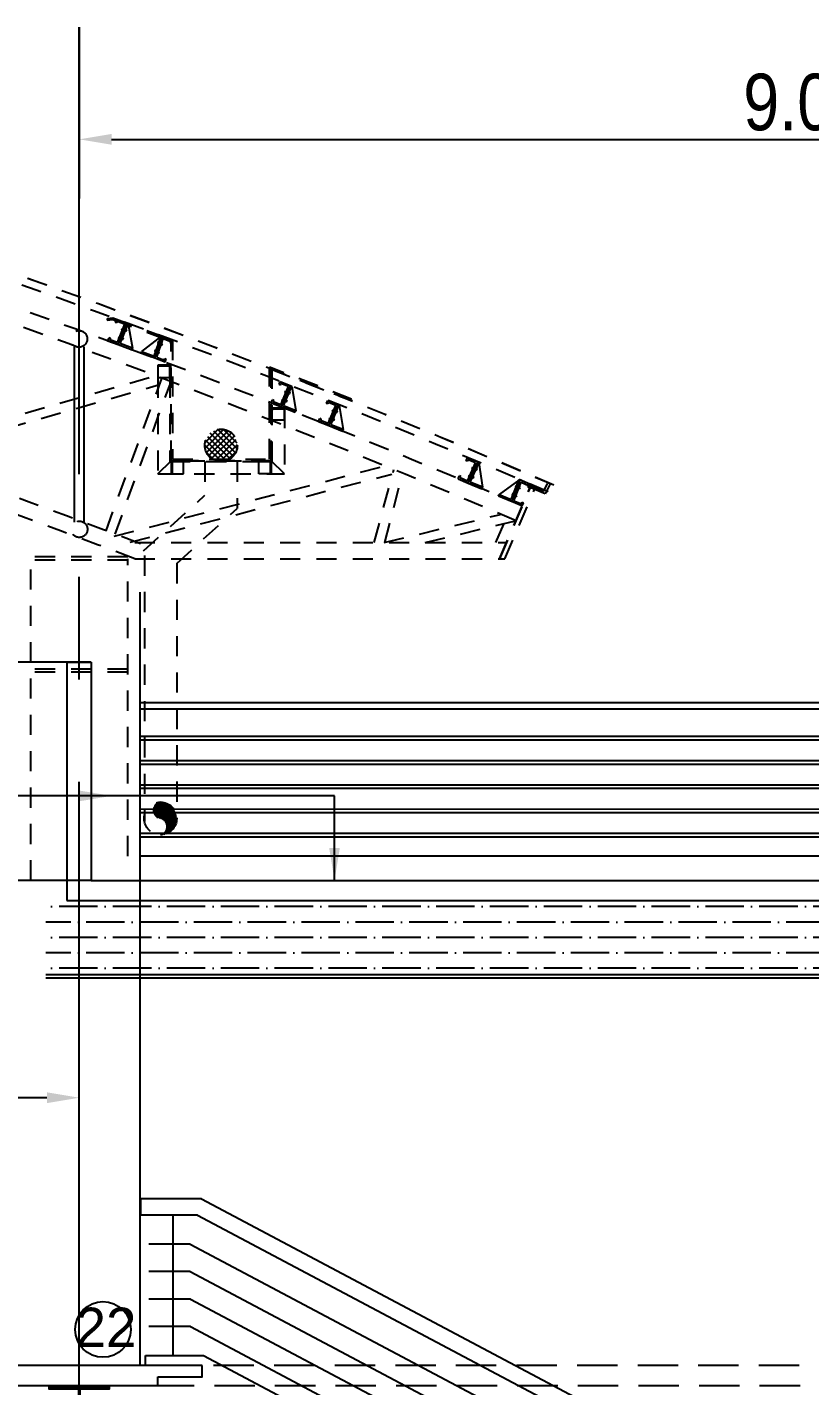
# Model space of a CAD drawing. Header units: millimetres. Extents: x 2148 to 2681, y 758 to 986.
# Drawn here: x 2460.34 to 2465.18, y 874.74 to 883.15 of the extents above; entities that cross this region are included whole.
import ezdxf

# ---------------------------------------------------------------- set-up
doc = ezdxf.new("R2010")
doc.units = ezdxf.units.MM
for name, pattern in [('27-A-2-106-CD$1$HIDDEN', [0.375, 0.25, -0.125]), ('27-A-2008-DD$0$a1-14 lvl 14-36$0$xa-fp_t1_l14-36$0$HIDDEN', [0.375, 0.25, -0.125]), ('CENTER2', [28.575, 19.05, -3.175, 3.175, -3.175]), ('PHANTOMX2', [5, 2.5, -0.5, 0.5, -0.5, 0.5, -0.5])]:
    doc.linetypes.add(name, pattern=pattern)
for name, color, linetype in [('0.2', 10, 'Continuous'), ('4CO', 4, 'Continuous'), ('A-DETAILS', 1, 'Continuous'), ('A-FLOR-STRS', 1, 'Continuous'), ('A-Stairs', 1, 'Continuous'), ('A-Wall', 4, 'Continuous'), ('cladding', 2, 'Continuous'), ('D', 1, 'Continuous'), ('ELAYOUT', 4, 'Continuous'), ('grid', 241, 'PHANTOMX2'), ('hacht', 8, 'Continuous'), ('HATCH', 8, 'Continuous'), ('S_GRID LINES', 252, 'Continuous'), ('TLBLK', 7, 'Continuous'), ('wall', 4, 'Continuous')]:
    doc.layers.add(name, color=color, linetype=linetype)
doc.styles.add('ARIALNW', font='ARIALN.TTF')
doc.styles.add('SWISS', font='swissl.ttf')
doc.dimstyles.new('DIM 100', dxfattribs={"dimtxt": 0.2, "dimasz": 0.2, "dimexe": 0.1, "dimexo": 0, "dimgap": 0.05, "dimtad": 1, "dimzin": 0, "dimdsep": 46, "dimtxsty": 'ARIALNW', "dimcen": 0.09, "dimclrd": 6, "dimclre": 6, "dimclrt": 13, "dimadec": 0, "dimazin": 0, "dimtfac": 1, "dimtofl": 0, "dimtmove": 2, "dimatfit": 3, "dimfxl": 1, "dimtolj": 1, "dimtzin": 0, "dimarcsym": 0})
pattern_1 = [(180, (-127.55042, 179.90836), (-0.1666875, -0.09525), [0.238125, -0.047625, 0, -0.047625])]
pattern_2 = [(45, (161936.1937335, 6350.6992733), (-0.00353553390593, 0.00353553390593), [])]
pattern_3 = [(135, (-157013.118837, 6350.6992733), (0.00353553390593, 0.00353553390593), [])]

# ---------------------------------------------------------------- blocks, each defined once
blk = doc.blocks.new('*D2651')
at = {"layer": 'Defpoints', "color": 0, "linetype": 'ByBlock', "ltscale": 0.5, "transparency": 16777216}
for p in [(2469.6598, 882.4587), (2460.6598, 882.134), (2469.6598, 881.7589)]:
    blk.add_point(p, dxfattribs=at)
at = {"layer": 'ELAYOUT', "color": 6, "linetype": 'ByBlock', "lineweight": -2, "ltscale": 0.5, "transparency": 16777216}
for p, q in [((2460.6598, 882.134), (2460.6598, 882.5587)), ((2469.6598, 881.7589), (2469.6598, 882.5587)), ((2460.8598, 882.4587), (2469.4598, 882.4587))]:
    blk.add_line(p, q, dxfattribs=at)
at = {"layer": 'ELAYOUT', "color": 6, "linetype": 'ByBlock', "ltscale": 0.5, "transparency": 16777216}
for points in [[(2460.8598, 882.4921), (2460.8598, 882.4254), (2460.6598, 882.4587)], [(2469.4598, 882.4921), (2469.4598, 882.4254), (2469.6598, 882.4587)]]:
    blk.add_solid(points, dxfattribs=at)
at = {"layer": 'ELAYOUT', "color": 13, "linetype": 'ByBlock', "ltscale": 0.5, "transparency": 16777216, "insert": (2465.1598, 882.6874), "char_height": 0.35, "attachment_point": 5, "style": 'ARIALNW'}
blk.add_mtext('\\A1;9.00', dxfattribs=at)
blk = doc.blocks.new('*D2654')
at = {"layer": 'A-Wall', "color": 6, "linetype": 'ByBlock', "lineweight": -2, "transparency": 16777216}
for p, q in [((2458.6598, 874.8695), (2458.6598, 876.6276)), ((2460.6598, 875.9007), (2460.6598, 876.6276)), ((2460.4598, 876.5276), (2458.8598, 876.5276))]:
    blk.add_line(p, q, dxfattribs=at)
at = {"layer": 'A-Wall', "color": 6, "transparency": 16777216}
for points in [[(2458.8598, 876.5609), (2458.8598, 876.4942), (2458.6598, 876.5276)], [(2460.4598, 876.5609), (2460.4598, 876.4942), (2460.6598, 876.5276)]]:
    blk.add_solid(points, dxfattribs=at)
at = {"layer": 'Defpoints', "color": 0, "transparency": 16777216}
for p in [(2458.6598, 876.5276), (2460.6598, 875.9007, 0), (2458.6598, 874.8695, 0)]:
    blk.add_point(p, dxfattribs=at)
at = {"layer": 'A-Wall', "color": 13, "transparency": 16777216, "insert": (2459.6598, 876.6797), "char_height": 0.2, "attachment_point": 5, "style": 'ARIALNW'}
blk.add_mtext('\\A1;2.00', dxfattribs=at)
blk = doc.blocks.new('*D2659')
at = {"layer": 'A-Wall', "color": 6, "linetype": 'ByBlock', "lineweight": -2, "transparency": 16777216}
for p, q in [((2460.7332, 879.2225), (2459.5864, 879.2225)), ((2459.6864, 878.0725), (2459.6864, 879.0225)), ((2460.7332, 877.8725), (2459.5864, 877.8725))]:
    blk.add_line(p, q, dxfattribs=at)
at = {"layer": 'A-Wall', "color": 6, "transparency": 16777216}
for points in [[(2459.6531, 879.0225), (2459.7197, 879.0225), (2459.6864, 879.2225)], [(2459.6531, 878.0725), (2459.7197, 878.0725), (2459.6864, 877.8725)]]:
    blk.add_solid(points, dxfattribs=at)
at = {"layer": 'Defpoints', "color": 0, "transparency": 16777216}
for p in [(2459.6864, 879.2225), (2460.7332, 879.2225, 0), (2460.7332, 877.8725, 0)]:
    blk.add_point(p, dxfattribs=at)
at = {"layer": 'A-Wall', "color": 13, "transparency": 16777216, "insert": (2459.5343, 878.5475), "char_height": 0.2, "attachment_point": 5, "rotation": 90, "style": 'ARIALNW'}
blk.add_mtext('\\A1;1.35', dxfattribs=at)
blk = doc.blocks.new('PURLINS')
at = {"color": 0, "extrusion": (-2.00941e-08, -4.28926e-08, 1)}
for p, q in [((-79735.5708, -2735.62, 0), (-79735.5442, -2735.5593, 0)), ((-79735.5688, -2735.6265, 0), (-79735.5402, -2735.5612, 0)), ((-79735.5628, -2735.6238, 0), (-79735.538, -2735.5677, 0)), ((-79735.5462, -2735.5639, 0), (-79735.5422, -2735.5658, 0)), ((-79735.538, -2735.5677, 0), (-79735.5154, -2735.5783, 0)), ((-79735.5175, -2735.5828, 0), (-79735.5134, -2735.5847, 0)), ((-79735.61, -2735.6072, 0), (-79735.6081, -2735.6027, 0)), ((-79735.5688, -2735.6265, 0), (-79735.61, -2735.6072, 0)), ((-79735.6081, -2735.6027, 0), (-79735.5708, -2735.62, 0)), ((-79735.5728, -2735.6246, 0), (-79735.5728, -2735.6246, 0)), ((-79735.538, -2735.6409, 0), (-79735.5688, -2735.6265, 0)), ((-79735.5628, -2735.6238, 0), (-79735.5401, -2735.6344, 0)), ((-79735.5381, -2735.6298, 0), (-79735.534, -2735.6317, 0)), ((-79735.5381, -2735.6298, 0), (-79735.5381, -2735.6298, 0))]:
    blk.add_line(p, q, dxfattribs=at)
at = {"extrusion": (-2.00941e-08, -4.28926e-08, 1)}
for p, q in [((-79735.5175, -2735.5828, 0), (-79735.5154, -2735.5783, 0)), ((-79735.517, -2735.5819, 0), (-79735.5154, -2735.5783, 0)), ((-79735.5134, -2735.5847, 0), (-79735.5094, -2735.5756, 0)), ((-79735.5401, -2735.6344, 0), (-79735.5381, -2735.6298, 0)), ((-79735.5401, -2735.6344, 0), (-79735.5381, -2735.6298, 0)), ((-79735.5387, -2735.6312, 0), (-79735.5381, -2735.6298, 0)), ((-79735.538, -2735.6409, 0), (-79735.536, -2735.6363, 0)), ((-79735.5363, -2735.6369, 0), (-79735.534, -2735.6317, 0)), ((-79735.5362, -2735.6367, 0), (-79735.534, -2735.6317, 0))]:
    blk.add_line(p, q, dxfattribs=at)
at = {"layer": 'HATCH', "ltscale": 0.5, "extrusion": (-2.00941e-08, -4.28926e-08, 1)}
blk.add_line((-79735.5448, -2735.5605, 0), (-79735.6081, -2735.6027, 0), dxfattribs=at)
at = {"layer": 'HATCH', "ltscale": 0.5, "extrusion": (-2.00941e-08, -4.28926e-08, 1), "elevation": 0.0017}
for points in [[(-79735.542, -2735.5834), (-79735.554, -2735.5768), (-79735.5561, -2735.5807), (-79735.5441, -2735.5872)], [(-79735.5533, -2735.6077), (-79735.5653, -2735.6011), (-79735.5674, -2735.6049), (-79735.5554, -2735.6115)]]:
    blk.add_lwpolyline(points, close=True, dxfattribs=at)
at = {"layer": 'wall', "color": 0, "extrusion": (-2.00941e-08, -4.28926e-08, 1)}
blk.add_line((-79735.5094, -2735.5756, 0), (-79735.5442, -2735.5593, 0), dxfattribs=at)

msp = doc.modelspace()

# ---------------------------------------------------------------- hatches: boundary and pattern name
at = {"layer": 'D', "linetype": '27-A-2008-DD$0$a1-14 lvl 14-36$0$xa-fp_t1_l14-36$0$HIDDEN', "ltscale": 0.5}
h = msp.add_hatch(dxfattribs=at)
h.set_pattern_fill('ANSI31', color=8, scale=0.04, style=0)
h.set_pattern_definition(pattern_2)
edge = h.paths.add_edge_path()
edge.add_line((2461.2270889, 881.0605798), (2461.1464642, 881.0605798))
edge.add_line((2461.1464642, 881.0605798), (2461.1464642, 881.0545798))
edge.add_line((2461.1464642, 881.0545798), (2461.2159769, 881.0545798))
edge.add_ellipse((2461.2143451, 881.0479507), major_axis=(-0.0048274, 0.0048274), ratio=0.999999999, start_angle=216.04581791, end_angle=301.1707472, ccw=False)
edge.add_line((2461.2210889, 881.0468882), (2461.2210889, 880.9839557))
edge.add_line((2461.2210889, 880.9839557), (2461.2270889, 880.9839557))
edge.add_line((2461.2270889, 880.9839557), (2461.2270889, 881.0605798))
h = msp.add_hatch(dxfattribs=at)
h.set_pattern_fill('ANSI31', color=8, scale=0.04, style=0)
h.set_pattern_definition([(135, (-157013.1184796, 6350.435728), (0.00353553390593, 0.00353553390593), [])])
edge = h.paths.add_edge_path()
edge.add_line((2461.9248032, 880.7970345), (2461.9248032, 880.7910345))
edge.add_line((2461.9248032, 880.7910345), (2461.859277, 880.7910345))
edge.add_ellipse((2461.8609088, 880.7844054), major_axis=(0.0048274, 0.0048274), ratio=0.999999998, start_angle=58.82925308, end_angle=143.95418201)
edge.add_line((2461.8541651, 880.7833429), (2461.8541651, 880.7204104))
edge.add_line((2461.8541651, 880.7204104), (2461.8481651, 880.7204104))
edge.add_line((2461.8481651, 880.7204104), (2461.8481651, 880.7970345))
edge.add_line((2461.8481651, 880.7970345), (2461.9248032, 880.7970345))
h = msp.add_hatch(dxfattribs=at)
h.set_pattern_fill('ANSI37', color=8, scale=0.2, style=0)
h.set_pattern_definition([(45, (161936.193734, 6350.699273), (-0.0176776695297, 0.0176776695297), []), (135, (161936.193734, 6350.699273), (-0.0176776695297, -0.0176776695297), [])])
edge = h.paths.add_edge_path()
edge.add_arc((2461.5374482, 880.5648836), 0.1008685, 0, 360)
h = msp.add_hatch(dxfattribs=at)
h.set_pattern_fill('ANSI31', color=8, scale=0.04, style=0)
h.set_pattern_definition(pattern_2)
edge = h.paths.add_edge_path()
edge.add_line((2461.3044316, 880.4700152), (2461.2278075, 880.4700152))
edge.add_line((2461.2278075, 880.4700152), (2461.2278075, 880.4640152))
edge.add_line((2461.2278075, 880.4640152), (2461.239374, 880.4640152))
edge.add_ellipse((2461.2404366, 880.4572714), major_axis=(-0.0048274, 0.0048274), ratio=1, start_angle=306.04581954, end_angle=323.95418046, ccw=False)
edge.add_line((2461.2414991, 880.4640152), (2461.3044316, 880.4640152))
edge.add_line((2461.3044316, 880.4640152), (2461.3044316, 880.4700152))
h = msp.add_hatch(dxfattribs=at)
h.set_pattern_fill('ANSI31', color=8, scale=0.04, style=0)
h.set_pattern_definition(pattern_2)
edge = h.paths.add_edge_path()
edge.add_ellipse((2461.2404366, 880.4572714), major_axis=(-0.0048274, 0.0048274), ratio=0.999999996, start_angle=-36.04581941, end_angle=31.17074722, ccw=False)
edge.add_line((2461.239374, 880.4640152), (2461.2278075, 880.4640152))
edge.add_line((2461.2278075, 880.4640152), (2461.2278075, 880.3893905))
edge.add_line((2461.2278075, 880.3893905), (2461.2338075, 880.3893905))
edge.add_line((2461.2338075, 880.3893905), (2461.2338075, 880.4589033))
h = msp.add_hatch(dxfattribs=at)
h.set_pattern_fill('ANSI31', color=8, scale=0.04, style=0)
h.set_pattern_definition(pattern_3)
edge = h.paths.add_edge_path()
edge.add_line((2461.7704647, 880.4700152), (2461.8470889, 880.4700152))
edge.add_line((2461.8470889, 880.4700152), (2461.8470889, 880.4640152))
edge.add_line((2461.8470889, 880.4640152), (2461.8355224, 880.4640152))
edge.add_ellipse((2461.8344598, 880.4572714), major_axis=(0.0048274, 0.0048274), ratio=1, start_angle=36.04581954, end_angle=53.95418046)
edge.add_line((2461.8333972, 880.4640152), (2461.7704647, 880.4640152))
edge.add_line((2461.7704647, 880.4640152), (2461.7704647, 880.4700152))
h = msp.add_hatch(dxfattribs=at)
h.set_pattern_fill('ANSI31', color=8, scale=0.04, style=0)
h.set_pattern_definition([(45, (161936.814466, 6350.1083507), (-0.00353553390593, 0.00353553390593), [])])
edge = h.paths.add_edge_path()
edge.add_line((2461.7711834, 880.4696572), (2461.7711834, 880.4636572))
edge.add_line((2461.7711834, 880.4636572), (2461.8367096, 880.4636572))
edge.add_ellipse((2461.8350778, 880.4570281), major_axis=(-0.0048274, 0.0048274), ratio=0.999999998, start_angle=216.04581799, end_angle=301.17074692, ccw=False)
edge.add_line((2461.8418215, 880.4559655), (2461.8418215, 880.393033))
edge.add_line((2461.8418215, 880.393033), (2461.8478215, 880.393033))
edge.add_line((2461.8478215, 880.393033), (2461.8478215, 880.4696572))
edge.add_line((2461.8478215, 880.4696572), (2461.7711834, 880.4696572))
h = msp.add_hatch(dxfattribs=at)
h.set_pattern_fill('ANSI31', color=8, scale=0.04, style=0)
h.set_pattern_definition(pattern_3)
edge = h.paths.add_edge_path()
edge.add_ellipse((2461.8344598, 880.4572714), major_axis=(0.0048274, 0.0048274), ratio=0.999999996, start_angle=328.82925278, end_angle=396.04581941)
edge.add_line((2461.8355224, 880.4640152), (2461.8470889, 880.4640152))
edge.add_line((2461.8470889, 880.4640152), (2461.8470889, 880.3893905))
edge.add_line((2461.8470889, 880.3893905), (2461.8410889, 880.3893905))
edge.add_line((2461.8410889, 880.3893905), (2461.8410889, 880.4589033))
h = msp.add_hatch(dxfattribs=at)
h.set_pattern_fill('ANSI31', color=8, scale=0.04, style=0)
h.set_pattern_definition([(45, (161936.0995793, 6350.0942823), (-0.00353553390593, 0.00353553390593), [])])
h.paths.add_polyline_path([(2461.1621407, 878.1548483, 0.414213562), (2461.2630092, 878.2557168, 0.414213562), (2461.1621407, 878.3565853, 0.84009453), (2461.1619638, 878.2557477, -0.840094525)])
at = {"layer": 'hacht'}
h = msp.add_hatch(dxfattribs=at)
h.set_pattern_fill('ANSI36', color=256, scale=0.03, angle=135, style=0)
h.set_pattern_definition(pattern_1)
h.paths.add_polyline_path([(2462.0088936, 877.2895064), (2463.7759565, 877.2895064), (2463.7759565, 877.7474821), (2462.0088936, 877.7474821)])
h.paths.add_polyline_path([(2461.3374281, 877.2895064), (2462.0088936, 877.2895064), (2462.0088936, 877.7474821), (2461.3374281, 877.7474821)])
h.paths.add_polyline_path([(2460.5123827, 877.2895064), (2461.3374281, 877.2895064), (2461.3374281, 877.7474821), (2460.5123827, 877.7474821)])
h.paths.add_polyline_path([(2460.4530643, 877.2895064), (2460.5123827, 877.2895064), (2460.5123827, 877.7474821), (2460.4582205, 877.7474821), (2460.4582205, 877.697482), (2460.4530643, 877.697482)])
h = msp.add_hatch(dxfattribs=at)
h.set_pattern_fill('ANSI36', color=256, scale=0.03, angle=135, style=0)
h.set_pattern_definition(pattern_1)
h.paths.add_polyline_path([(2463.7759565, 877.2895064), (2469.5740267, 877.2895064), (2469.5740267, 877.7474821), (2463.7759565, 877.7474821)])
at = {"layer": 'HATCH', "ltscale": 0.5}
h = msp.add_hatch(dxfattribs=at)
h.set_pattern_fill('ANSI31', color=256, scale=0.018605, style=0)
h.set_pattern_definition([(45, (150821.4462764, 5988.4387983), (-0.00164446852256, 0.00164446852256), [])])
edge = h.paths.add_edge_path()
edge.add_line((2460.8477682, 874.1828678), (2460.6723089, 874.1828678))
edge.add_arc((2460.6723089, 874.1901233), 0.0072555, 174.09726711, 269.99999997, ccw=False)
edge.add_line((2460.6650919, 874.1908694), (2460.6650919, 874.7178998))
edge.add_arc((2460.6723089, 874.718646), 0.0072555, 89.63455464, 185.90273283, ccw=False)
edge.add_line((2460.6723552, 874.7259013), (2460.8477682, 874.7259013))
edge.add_line((2460.8477682, 874.7259013), (2460.8477682, 874.7445063))
edge.add_line((2460.8477682, 874.7445063), (2460.4717547, 874.7445063))
edge.add_line((2460.4717547, 874.7445063), (2460.4717547, 874.7259013))
edge.add_line((2460.4717547, 874.7259013), (2460.6466575, 874.7259013))
edge.add_arc((2460.6467037, 874.718646), 0.0072555, -4.29209345, 90.36544517, ccw=False)
edge.add_line((2460.6539388, 874.718103), (2460.6539388, 874.1906663))
edge.add_arc((2460.6467037, 874.1901233), 0.0072555, -89.99999978, 4.2920935, ccw=False)
edge.add_line((2460.6467037, 874.1828678), (2460.4717547, 874.1828678))
edge.add_line((2460.4717547, 874.1828678), (2460.4717547, 874.1642628))
edge.add_line((2460.4717547, 874.1642628), (2460.8477682, 874.1642628))
edge.add_line((2460.8477682, 874.1642628), (2460.8477682, 874.1828678))

# ---------------------------------------------------------------- linework, layer by layer
at = {"ltscale": 0.5}
for p, q in [((2461.4162903, 875.9013963, 0), (2461.0400885, 875.9013963, -0.0000001)), ((2461.0400885, 875.8013963, 0), (2461.0400885, 875.9013963, -0.0000001)), ((2461.4162903, 875.9013963, 0), (2464.7168495, 874.1510997, 0)), ((2461.3914157, 875.8013963, 0), (2461.0400885, 875.8013963, 0)), ((2461.2385176, 875.8026768, 0), (2461.2385176, 874.9326768, 0)), ((2461.3914157, 875.8013963, 0), (2464.6919749, 874.0510997, 0)), ((2461.3466415, 875.6213963, 0), (2461.0900885, 875.6213963, 0)), ((2461.3466415, 875.6213963, 0), (2464.6472008, 873.8710997, 0)), ((2461.347044, 875.4513963, 0), (2461.0900885, 875.4513963, 0)), ((2461.347044, 875.4513963, 0), (2464.6476032, 873.7010997, 0)), ((2461.3474465, 875.2813963, 0), (2461.0900885, 875.2813963, 0)), ((2461.3474465, 875.2813963, 0), (2464.6480057, 873.5310997, 0)), ((2461.347849, 875.1113963, 0), (2461.0900885, 875.1113963, 0)), ((2461.347849, 875.1113963, 0), (2464.6484082, 873.3610997, 0)), ((2461.347849, 875.1113963, 0), (2464.6484082, 873.3610997, 0))]:
    msp.add_line(p, q, dxfattribs=at)
at = {"layer": '0.2', "ltscale": 0.5}
msp.add_circle((2460.8065285, 875.0933702, -0.0000001), 0.172101, dxfattribs=at)
at = {"layer": '4CO', "ltscale": 0.5}
for p, q in [((2461.0696294, 874.9326768, 0), (2461.4287275, 874.9326768, 0)), ((2461.4287275, 874.9326768, 0), (2464.4862903, 873.3112421, 0))]:
    msp.add_line(p, q, dxfattribs=at)
at = {"layer": 'A-DETAILS'}
msp.add_line((2461.0347615, 879.6569421, 0), (2461.0347615, 874.8695063, 0), dxfattribs=at)
at = {"layer": 'A-FLOR-STRS', "color": 8, "linetype": '27-A-2-106-CD$1$HIDDEN'}
for p, q in [((2466.6161973, 874.8695064, 0), (2461.4196294, 874.8695063, -0.0000001)), ((2466.6211973, 874.7445064, 0), (2461.1460354, 874.7445063, 0))]:
    msp.add_line(p, q, dxfattribs=at)
at = {"layer": 'A-Stairs'}
for p, q in [((2461.0347615, 878.9732797, 0), (2465.5291523, 878.9734393, 0)), ((2461.0347615, 878.9332797, 0), (2465.5291523, 878.9334396, 0)), ((2461.0347615, 878.7643011, 0), (2465.5291523, 878.7644611, 0)), ((2461.0347615, 878.7422583, 0), (2465.5291523, 878.7424183, 0)), ((2461.0347615, 878.6143011, 0), (2465.5291523, 878.6144611, 0)), ((2461.0347615, 878.5922583, 0), (2465.5291523, 878.5924183, 0)), ((2461.0347615, 878.4643011, 0), (2465.5291523, 878.4644611, 0)), ((2461.0347615, 878.4422583, 0), (2465.5291523, 878.4424183, 0)), ((2461.0347615, 878.3143011, 0), (2465.5291523, 878.3144611, 0)), ((2461.0347615, 878.2922583, 0), (2465.5291523, 878.2924183, 0)), ((2461.0347615, 878.1643011, 0), (2465.5291523, 878.1644611, 0)), ((2461.0347615, 878.1422583, 0), (2465.5291523, 878.1424183, 0))]:
    msp.add_line(p, q, dxfattribs=at)
at = {"layer": 'A-Stairs', "ltscale": 10}
msp.add_line((2470.2981711, 878.0228541, 0), (2461.0347615, 878.0225178, 0), dxfattribs=at)
at = {"layer": 'A-Wall'}
for p, q in [((2461.0696294, 874.8695063, 0), (2461.0696294, 874.9326768, -0.0000001)), ((2461.4196294, 874.8695063, 0), (2458.6597615, 874.8695063, 0))]:
    msp.add_line(p, q, dxfattribs=at)
at = {"layer": 'cladding'}
for p, q in [((2460.5832027, 877.7475068, 0), (2470.4981711, 877.7478541, 0)), ((2461.1460354, 874.7445063, 0), (2458.6597615, 874.7445063, 0)), ((2461.1460354, 874.7445063, 0), (2461.1460354, 874.7995063, 0))]:
    msp.add_line(p, q, dxfattribs=at)
at = {"layer": 'cladding', "elevation": 0}
msp.add_lwpolyline([(2461.1460354, 874.7995063), (2461.4196294, 874.7995063), (2461.4196294, 874.8695063), (2461.4196294, 874.8695063)], dxfattribs=at)
at = {"layer": 'D', "color": 8, "linetype": '27-A-2008-DD$0$a1-14 lvl 14-36$0$xa-fp_t1_l14-36$0$HIDDEN', "ltscale": 0.5}
for p, q in [((2460.8317098, 881.3503807, -0.0000001), (2460.8679376, 881.3547794, -0.0000002)), ((2460.8317098, 881.3503807, -0.0000001), (2460.8328968, 881.3404514, -0.0000001)), ((2460.8328968, 881.3404514, -0.0000001), (2460.8667177, 881.3445578, -0.0000002)), ((2460.8667177, 881.3445578, -0.0000002), (2461.2345594, 881.2067795, -0.0000002)), ((2460.8679376, 881.3547794, -0.0000002), (2461.238067, 881.2161442, -0.0000002)), ((2461.2278075, 880.4700152, -0.0000002), (2461.2278075, 881.2162414, -0.0000002)), ((2461.2378075, 881.2162414, -0.0000002), (2461.2378075, 880.4800152, -0.0000002)), ((2462.3458254, 880.8508141, -0.0000002), (2461.8378075, 881.0492204, -0.0000002)), ((2461.8378075, 880.4800152, -0.0000002), (2461.8378075, 881.0492204, -0.0000002)), ((2461.8478075, 881.0367805, -0.0000002), (2462.3418268, 880.8416484, -0.0000002)), ((2461.8478075, 880.4700152, -0.0000002), (2461.8478075, 881.0367805, -0.0000002)), ((2461.8538075, 880.4640152, -0.0000002), (2461.8538075, 881.0367805, -0.0000002)), ((2459.4587273, 880.5166725, -0.0000002), (2461.1289095, 880.9950773, -0.0000002)), ((2460.8252352, 880.0365606, -0.0000002), (2461.1714849, 880.9794638, -0.0000002)), ((2460.8815577, 880.015878, -0.0000002), (2461.2278075, 880.9587812, -0.0000002)), ((2461.1464642, 880.9839557, -0.0000002), (2461.1464642, 880.3893905, -0.0000002)), ((2461.2210889, 880.9839557, -0.0000002), (2461.2210889, 880.4640152, -0.0000002)), ((2459.5588248, 880.4829314, -0.0000002), (2461.157284, 880.940792, -0.0000002)), ((2461.9291508, 880.7954922, -0.0000002), (2461.9291508, 880.3893905, -0.0000002)), ((2462.3418268, 880.8416484, -0.0000002), (2462.3458254, 880.8508141, -0.0000002)), ((2461.1464642, 880.3893905, -0.0000002), (2461.2278075, 880.4700152, -0.0000002)), ((2461.2210889, 880.4640152, -0.0000002), (2461.8538075, 880.4640152, -0.0000002)), ((2461.8478075, 880.4700152, -0.0000002), (2461.2278075, 880.4700152, -0.0000002)), ((2461.2378075, 880.4800152, -0.0000002), (2461.8378075, 880.4800152, -0.0000002)), ((2461.3129732, 880.4700152, -0.0000002), (2461.8478075, 880.4700152, -0.0000002)), ((2461.4374482, 880.4640152, -0.0000002), (2461.4374482, 880.2559729, -0.0000002)), ((2461.6374482, 880.4640152, -0.0000002), (2461.6374482, 880.1739941, -0.0000002)), ((2461.9291508, 880.3893905, -0.0000002), (2461.8478075, 880.4700152, -0.0000002)), ((2460.8764788, 880.0024365, -0.0000001), (2462.5471578, 880.4367723, -0.0000001)), ((2460.9748741, 879.9660224, -0.0000001), (2462.5950571, 880.3872305, -0.0000001)), ((2461.1464642, 880.3893905, -0.0000002), (2461.9291508, 880.3893905, -0.0000002)), ((2462.4846279, 879.9628379, -0.0000002), (2462.6066395, 880.4153919, -0.0000001)), ((2462.5501171, 879.9628379, -0.0000002), (2462.6621452, 880.3925688, -0.0000001)), ((2463.2608774, 879.8628379, -0.0000001), (2463.4581898, 880.3228893, -0.0000002)), ((2463.2630535, 879.8628379, -0.0000001), (2463.4600279, 880.3221009, -0.0000002)), ((2463.2935202, 879.8628379, -0.0000001), (2463.4857609, 880.3110642, -0.0000002)), ((2463.4446111, 880.3211826, -0.0000002), (2463.5360823, 880.2817875, -0.0000002)), ((2463.5435441, 880.2640791, -0.0000002), (2463.4545357, 880.3027019, -0.0000002)), ((2463.5360823, 880.2817875, -0.0000002), (2463.5587829, 880.329643, -0.0000002)), ((2463.5719673, 880.3233339, -0.0000002), (2463.5435441, 880.2640791, -0.0000002)), ((2461.0575829, 879.911807, -0.0000003), (2461.4374482, 880.2559729, -0.0000002)), ((2461.2630092, 879.8343422, -0.0000003), (2461.6374482, 880.1739941, -0.0000002)), ((2462.5467507, 879.9628379, -0.0000002), (2463.2665956, 880.1371994, -0.0000002)), ((2463.2384809, 879.9628379, -0.0000001), (2463.3067614, 880.1220399, -0.0000002)), ((2462.8016216, 879.9628379, -0.0000002), (2463.3617208, 880.0985056, -0.0000002)), ((2461.0026506, 879.9628379, 0), (2463.3037666, 879.9628379, 0)), ((2460.9597615, 879.8741085, -0.0000001), (2460.3272079, 879.8741085, -0.0000001)), ((2460.9597615, 879.8541085, -0.0000001), (2460.3472079, 879.8541085, -0.0000001)), ((2460.3597615, 877.8725068, 0), (2460.3597615, 879.8741085, 0)), ((2460.9597615, 878.0225068, 0), (2460.9597615, 879.8628379, 0)), ((2461.0026506, 879.8628379, 0), (2463.2935202, 879.8628379, 0)), ((2461.0630092, 879.8826541, -0.0000003), (2461.0630092, 878.2370782, -0.0000003)), ((2461.2630092, 879.8343422, -0.0000003), (2461.2630092, 878.2557168, -0.0000003)), ((2460.9597615, 879.1806511, -0.0000001), (2460.3472079, 879.1806511, -0.0000001)), ((2460.9597615, 879.1806511, -0.0000001), (2460.3472079, 879.1806511, -0.0000001)), ((2460.9597615, 879.1606511, -0.0000001), (2460.3472079, 879.1606511, -0.0000001)), ((2460.9597615, 879.1606511, -0.0000001), (2460.3472079, 879.1606511, -0.0000001))]:
    msp.add_line(p, q, dxfattribs=at)
at = {"layer": 'D', "color": 8, "linetype": '27-A-2008-DD$0$a1-14 lvl 14-36$0$xa-fp_t1_l14-36$0$HIDDEN', "ltscale": 0.5, "elevation": -0.0000002}
for points in [[(2461.2270889, 880.9839557), (2461.2270889, 881.0605798), (2461.1464642, 881.0605798), (2461.1464642, 880.9839557)], [(2461.8483495, 880.7199194), (2461.8483495, 880.7965435), (2461.9289741, 880.7965435), (2461.9289741, 880.7199194)], [(2461.3044316, 880.4700152), (2461.2278075, 880.4700152), (2461.2278075, 880.3893905), (2461.3044316, 880.3893905)], [(2461.7704647, 880.4700152), (2461.8470889, 880.4700152), (2461.8470889, 880.3893905), (2461.7704647, 880.3893905)], [(2461.7711834, 880.4700152), (2461.8478075, 880.4700152), (2461.8478075, 880.3893905), (2461.7711834, 880.3893905)]]:
    msp.add_lwpolyline(points, close=True, dxfattribs=at)
for points in [[(2461.2159769, 881.0545798), (2461.1464642, 881.0545798)], [(2461.2210889, 880.9839557), (2461.2210889, 881.0490133)], [(2461.8543495, 880.7199194), (2461.8543495, 880.7849771)], [(2461.8594614, 880.7905435), (2461.9289741, 880.7905435)], [(2461.2338075, 880.4589033), (2461.2338075, 880.3893905)], [(2461.3044316, 880.4640152), (2461.239374, 880.4640152)], [(2461.7704647, 880.4640152), (2461.8355224, 880.4640152)], [(2461.7711834, 880.4640152), (2461.836241, 880.4640152)], [(2461.8410889, 880.4589033), (2461.8410889, 880.3893905)], [(2461.8418075, 880.4589033), (2461.8418075, 880.3893905)]]:
    msp.add_lwpolyline(points, dxfattribs=at)
at = {"layer": 'D', "color": 3, "ltscale": 0.5, "elevation": 0}
msp.add_lwpolyline([(2460.8477682, 874.1828678), (2460.6723089, 874.1828678, -0.444720244), (2460.6650919, 874.1908694), (2460.6650919, 874.7178998, -0.446631522), (2460.6723552, 874.7259013), (2460.8477682, 874.7259013), (2460.8477682, 874.7445063), (2460.4717547, 874.7445063), (2460.4717547, 874.7259013), (2460.6466575, 874.7259013, -0.438228127), (2460.6539388, 874.718103), (2460.6539388, 874.1906663, -0.436328672), (2460.6467037, 874.1828678), (2460.4717547, 874.1828678), (2460.4717547, 874.1642628), (2460.8477682, 874.1642628)], format="xyb", close=True, dxfattribs=at)
at = {"layer": 'D', "color": 8, "linetype": '27-A-2008-DD$0$a1-14 lvl 14-36$0$xa-fp_t1_l14-36$0$HIDDEN', "ltscale": 0.5}
for centre, radius in [((2460.6574694, 881.2236099, -0.0000001), 0.0517747), ((2461.5374482, 880.5648836, -0.0000002), 0.1008685), ((2460.6597615, 880.0455121, -0.0000001), 0.050791), ((2461.1621407, 878.2557168, -0.0000003), 0.1008685)]:
    msp.add_circle(centre, radius, dxfattribs=at)
for centre, radius, start, end in [((2442.6966428, 831.915511, -0.0000002), 52.7217771, 66.6449386, 73.24027978), ((2442.6987432, 831.915511, -0.0000002), 52.7217771, 66.64699837, 73.24233707), ((2442.6966428, 831.915511, -0.0000002), 52.6717771, 66.66275769, 73.25088703), ((2442.6966428, 831.915511, -0.0000002), 52.527535, 66.78370268, 73.28160273), ((2442.6966428, 831.915511, -0.0000002), 52.427535, 66.78369855, 73.30299839), ((2442.6966428, 831.915511, -0.0000002), 51.4230672, 69.10333475, 73.46635643), ((2442.6966428, 831.915511, -0.0000002), 51.3230694, 69.10333475, 73.48372455), ((2461.2143451, 881.0479507, -0.0000002), 0.0068269, 351.04581955, 76.17074839), ((2461.8610932, 880.7839145, -0.0000002), 0.0068269, 103.82925161, 188.95418045), ((2461.2404366, 880.4572714, -0.0000002), 0.0068269, 81.04581956, 166.17074838), ((2461.8344598, 880.4572714, -0.0000002), 0.0068269, 13.82925162, 98.95418044), ((2461.8351785, 880.4572714, -0.0000002), 0.0068269, 13.82925162, 98.95418044), ((2461.1708817, 878.306151, -0.0000003), 0.0511861, 99.83260005, 260.16739995), ((2461.1532173, 878.2052825, -0.0000003), 0.0512176, 280.03360002, 79.96639998)]:
    msp.add_arc(centre, radius, start, end, dxfattribs=at)
at = {"layer": 'ELAYOUT', "ltscale": 10}
for p, q in [((2460.5832027, 879.2225068, 0), (2460.5832027, 877.7475068, 0)), ((2460.5832027, 879.2225068, 0), (2460.7332027, 879.2225068, 0)), ((2460.7332027, 879.2225068, 0), (2460.7332027, 879.2225068, 0)), ((2460.7332027, 879.2225068, 0), (2460.7332027, 877.8725068, 0)), ((2460.7332027, 877.8725068, 0), (2470.2981711, 877.8728541, 0))]:
    msp.add_line(p, q, dxfattribs=at)
at = {"layer": 'grid', "ltscale": 0.7}
msp.add_line((2460.6597615, 883.1528969, 0), (2460.6597615, 882.0923467, 0), dxfattribs=at)
at = {"layer": 'hacht'}
for p, q in [((2460.4530643, 877.2895064, 0), (2469.8722939, 877.2895064, 0)), ((2460.4530643, 877.2695064, 0), (2469.8722939, 877.2695064, 0))]:
    msp.add_line(p, q, dxfattribs=at)
at = {"layer": 'HATCH', "ltscale": 0.5}
for p, q in [((2460.6274694, 881.1752033, -0.0000001), (2460.6274694, 880.0885033, -0.0000001)), ((2460.6874694, 881.1752033, -0.0000001), (2460.6874694, 880.0885033, -0.0000001)), ((2460.6874694, 881.1752033, -0.0000001), (2460.6874694, 880.0885033, -0.0000001))]:
    msp.add_line(p, q, dxfattribs=at)
at = {"layer": 'S_GRID LINES', "linetype": 'CENTER2', "ltscale": 0.2}
msp.add_line((2460.6597615, 846.0964977, 0), (2460.6597615, 883.1528969, 0), dxfattribs=at)

# ---------------------------------------------------------------- block references
at = {"layer": 'D', "color": 8, "linetype": '27-A-2008-DD$0$a1-14 lvl 14-36$0$xa-fp_t1_l14-36$0$HIDDEN', "ltscale": 0.5, "zscale": 2}
for p, xscale, yscale, rotation in [((-105349.5760921, 118515.7046091, -0.000001), -1.999999999999949, 1.999999999999999, 314.4698204288755), ((-102900.4019546, 120713.024424, -0.0000009), -1.999999999999984, 2, 313.28848043228), ((-102900.108651, 120712.9080932, -0.0000009), -1.999999999999984, 2, 313.28848043228)]:
    msp.add_blockref('PURLINS', p, dxfattribs=dict(at, xscale=xscale, yscale=yscale, rotation=rotation))
at = {"layer": 'D', "color": 8, "linetype": '27-A-2008-DD$0$a1-14 lvl 14-36$0$xa-fp_t1_l14-36$0$HIDDEN', "ltscale": 0.5, "extrusion": (-2.62885e-09, 1.80553e-09, -1), "xscale": -2.000000000000023, "yscale": 2, "zscale": -2.000000000000023, "rotation": 355.5212167582073}
msp.add_blockref('PURLINS', (-161018.0411572, 18788.7390853, -0.0000046), dxfattribs=at)
at = {"layer": 'D', "color": 8, "linetype": '27-A-2008-DD$0$a1-14 lvl 14-36$0$xa-fp_t1_l14-36$0$HIDDEN', "ltscale": 0.5, "extrusion": (-3.20674e-08, 1.20499e-08, 1), "xscale": -1.99999999999998, "yscale": 2.000000000000001, "zscale": 2, "rotation": 312.1976392873268}
msp.add_blockref('PURLINS', (-100598.8305814, 122696.6830815, -0.0000687), dxfattribs=at)
at = {"layer": 'D', "color": 8, "linetype": '27-A-2008-DD$0$a1-14 lvl 14-36$0$xa-fp_t1_l14-36$0$HIDDEN', "ltscale": 0.5, "extrusion": (7.75986e-07, -3.58542e-07, -1), "xscale": -2.00000000000004, "yscale": 2.000000000000017, "zscale": -2.00000000000004, "rotation": 357.4237318352895}
msp.add_blockref('PURLINS', (-161527.3659621, 13514.0413129, 0.0015962), dxfattribs=at)

# ---------------------------------------------------------------- texts
at = {"layer": 'TLBLK', "color": 7, "insert": (2460.8250217, 875.1070055, -0.0000001), "char_height": 0.24243758, "width": 5.279969108, "attachment_point": 5, "style": 'SWISS'}
msp.add_mtext('22', dxfattribs=at)

# ---------------------------------------------------------------- dimensions: what is measured, and where the dimension line sits
at = {"layer": 'A-Wall'}
dim = msp.add_linear_dim(base=(2459.6863868, 879.2225068, 0), p1=(2460.7332027, 877.8725068, 0), p2=(2460.7332027, 879.2225068, 0), angle=90, dimstyle='DIM 100', dxfattribs=at)
dim.commit()
dim.dimension.update_dxf_attribs({"geometry": '*D2659', "text_midpoint": (2459.5342722, 878.5475068, 0)})
dim = msp.add_linear_dim(base=(2458.6597615, 876.5275822, 0), p1=(2460.6597615, 875.9006683, 0), p2=(2458.6597615, 874.8695063, 0), dimstyle='DIM 100', dxfattribs=at)
dim.commit()
dim.dimension.update_dxf_attribs({"geometry": '*D2654', "text_midpoint": (2459.6597615, 876.6796968, 0)})
at = {"layer": 'ELAYOUT', "linetype": 'ByBlock', "ltscale": 0.5}
dim = msp.add_linear_dim(base=(2469.6597615, 882.4587352, 0), p1=(2460.6597615, 882.1339953, 0), p2=(2469.6597615, 881.7588998, 0), angle=180, dimstyle='DIM 100', override={"dimtxt": 0.35}, dxfattribs=at)
dim.commit()
dim.dimension.update_dxf_attribs({"geometry": '*D2651', "text_midpoint": (2465.1597615, 882.6874358, 0)})

# ---------------------------------------------------------------- leaders
at = {"layer": 'A-Wall'}
for points in [[(2460.8614674, 878.3954713), (2454.9709406, 878.3954713)], [(2462.2396781, 877.8724821, 0), (2462.2396781, 878.3954713, 0), (2460.8614674, 878.3954713, 0)]]:
    msp.add_leader(points, dimstyle='DIM 100', override={"dimgap": 0.05, "dimtad": 0}, dxfattribs=at)

doc.saveas('drawing.dxf')
